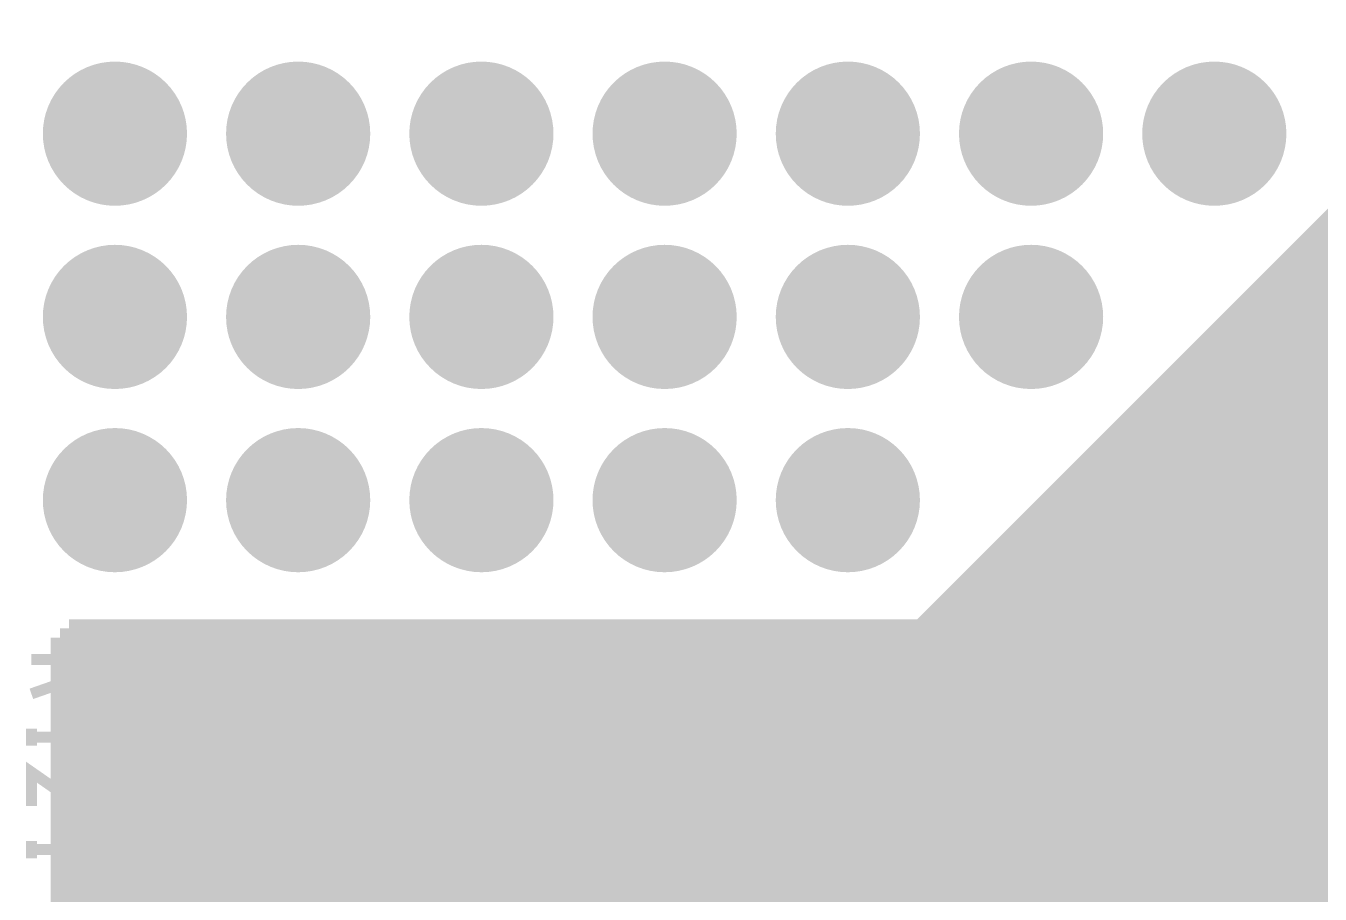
# Model space of a CAD drawing. Extents: x -11 to 221, y -93 to 178.
# Drawn here: x 90.21 to 108.15, y 134.24 to 146.27 of the extents above; entities that cross this region are included whole.
import ezdxf

# ---------------------------------------------------------------- set-up
doc = ezdxf.new("R2010")
doc.units = 0
doc.header["$MEASUREMENT"] = 0
doc.layers.get('0').update_dxf_attribs({"linetype": 'CONTINUOUS'})
for name, color, linetype in [('26-349-0_BOT', 7, 'CONTINUOUS'), ('26-349-0_DRD', 7, 'CONTINUOUS'), ('26-349-0_DRL', 2, 'CONTINUOUS'), ('26-349-0_IN1', 3, 'CONTINUOUS'), ('26-349-0_IN2', 5, 'CONTINUOUS'), ('26-349-0_SMB', 10, 'CONTINUOUS'), ('26-349-0_SMT', 14, 'CONTINUOUS'), ('26-349-0_SST', 12, 'CONTINUOUS'), ('26-349-0_TOP', 11, 'CONTINUOUS'), ('THRUHOLE_TAP', 15, 'CONTINUOUS')]:
    doc.layers.add(name, color=color, linetype=linetype)

# ---------------------------------------------------------------- blocks, each defined once
blk = doc.blocks.new('ROUND_2')
at = {"const_width": 0.99949}
blk.add_lwpolyline([(-0.499744, 0, 1), (0.499744, 0, 1)], format="xyb", close=True, dxfattribs=at)
blk = doc.blocks.new('ROUND_93')
at = {"const_width": 0.54991}
blk.add_lwpolyline([(-0.274954, 0, 1), (0.274954, 0, 1)], format="xyb", close=True, dxfattribs=at)

msp = doc.modelspace()

# ---------------------------------------------------------------- linework, layer by layer
at = {"layer": '26-349-0_DRD', "const_width": 0.254}
for points in [[(90.805, 145.415), (90.805, 144.145)], [(92.075, 145.415), (90.805, 145.415)], [(92.075, 145.415), (90.805, 144.145)], [(92.075, 144.145), (90.805, 145.415)], [(92.075, 144.145), (92.075, 145.415)], [(93.345, 145.415), (93.345, 144.145)], [(94.615, 145.415), (93.345, 145.415)], [(94.615, 145.415), (93.345, 144.145)], [(94.615, 144.145), (93.345, 145.415)], [(94.615, 144.145), (94.615, 145.415)], [(95.885, 145.415), (95.885, 144.145)], [(97.155, 145.415), (95.885, 145.415)], [(97.155, 145.415), (95.885, 144.145)], [(97.155, 144.145), (95.885, 145.415)], [(97.155, 144.145), (97.155, 145.415)], [(98.425, 145.415), (98.425, 144.145)], [(99.695, 145.415), (98.425, 145.415)], [(99.695, 145.415), (98.425, 144.145)], [(99.695, 144.145), (98.425, 145.415)], [(99.695, 144.145), (99.695, 145.415)], [(100.965, 145.415), (100.965, 144.145)], [(102.235, 145.415), (100.965, 145.415)], [(102.235, 145.415), (100.965, 144.145)], [(102.235, 144.145), (100.965, 145.415)], [(102.235, 144.145), (102.235, 145.415)], [(103.505, 145.415), (103.505, 144.145)], [(104.775, 145.415), (103.505, 145.415)], [(104.775, 145.415), (103.505, 144.145)], [(104.775, 144.145), (103.505, 145.415)], [(104.775, 144.145), (104.775, 145.415)], [(106.045, 145.415), (106.045, 144.145)], [(107.315, 145.415), (106.045, 145.415)], [(107.315, 145.415), (106.045, 144.145)], [(107.315, 144.145), (106.045, 145.415)], [(107.315, 144.145), (107.315, 145.415)], [(90.805, 144.145), (92.075, 144.145)], [(93.345, 144.145), (94.615, 144.145)], [(95.885, 144.145), (97.155, 144.145)], [(98.425, 144.145), (99.695, 144.145)], [(100.965, 144.145), (102.235, 144.145)], [(103.505, 144.145), (104.775, 144.145)], [(106.045, 144.145), (107.315, 144.145)], [(90.805, 142.875), (90.805, 141.605)], [(92.075, 142.875), (90.805, 142.875)], [(92.075, 142.875), (90.805, 141.605)], [(92.075, 141.605), (90.805, 142.875)], [(92.075, 141.605), (92.075, 142.875)], [(93.345, 142.875), (93.345, 141.605)], [(94.615, 142.875), (93.345, 142.875)], [(94.615, 142.875), (93.345, 141.605)], [(94.615, 141.605), (93.345, 142.875)], [(94.615, 141.605), (94.615, 142.875)], [(95.885, 142.875), (95.885, 141.605)], [(97.155, 142.875), (95.885, 142.875)], [(97.155, 142.875), (95.885, 141.605)], [(97.155, 141.605), (95.885, 142.875)], [(97.155, 141.605), (97.155, 142.875)], [(98.425, 142.875), (98.425, 141.605)], [(99.695, 142.875), (98.425, 142.875)], [(99.695, 142.875), (98.425, 141.605)], [(99.695, 141.605), (98.425, 142.875)], [(99.695, 141.605), (99.695, 142.875)], [(100.965, 142.875), (100.965, 141.605)], [(102.235, 142.875), (100.965, 142.875)], [(102.235, 142.875), (100.965, 141.605)], [(102.235, 141.605), (100.965, 142.875)], [(102.235, 141.605), (102.235, 142.875)], [(103.505, 142.875), (103.505, 141.605)], [(104.775, 142.875), (103.505, 142.875)], [(104.775, 142.875), (103.505, 141.605)], [(104.775, 141.605), (103.505, 142.875)], [(104.775, 141.605), (104.775, 142.875)], [(90.805, 141.605), (92.075, 141.605)], [(93.345, 141.605), (94.615, 141.605)], [(95.885, 141.605), (97.155, 141.605)], [(98.425, 141.605), (99.695, 141.605)], [(100.965, 141.605), (102.235, 141.605)], [(103.505, 141.605), (104.775, 141.605)], [(90.805, 140.335), (90.805, 139.065)], [(92.075, 140.335), (90.805, 140.335)], [(92.075, 140.335), (90.805, 139.065)], [(92.075, 139.065), (90.805, 140.335)], [(92.075, 139.065), (92.075, 140.335)], [(93.345, 140.335), (93.345, 139.065)], [(94.615, 140.335), (93.345, 140.335)], [(94.615, 140.335), (93.345, 139.065)], [(94.615, 139.065), (93.345, 140.335)], [(94.615, 139.065), (94.615, 140.335)], [(95.885, 140.335), (95.885, 139.065)], [(97.155, 140.335), (95.885, 140.335)], [(97.155, 140.335), (95.885, 139.065)], [(97.155, 139.065), (95.885, 140.335)], [(97.155, 139.065), (97.155, 140.335)], [(98.425, 140.335), (98.425, 139.065)], [(99.695, 140.335), (98.425, 140.335)], [(99.695, 140.335), (98.425, 139.065)], [(99.695, 139.065), (98.425, 140.335)], [(99.695, 139.065), (99.695, 140.335)], [(100.965, 140.335), (100.965, 139.065)], [(102.235, 140.335), (100.965, 140.335)], [(102.235, 140.335), (100.965, 139.065)], [(102.235, 139.065), (100.965, 140.335)], [(102.235, 139.065), (102.235, 140.335)], [(90.805, 139.065), (92.075, 139.065)], [(93.345, 139.065), (94.615, 139.065)], [(95.885, 139.065), (97.155, 139.065)], [(98.425, 139.065), (99.695, 139.065)], [(100.965, 139.065), (102.235, 139.065)]]:
    msp.add_lwpolyline(points, dxfattribs=at)
at = {"layer": '26-349-0_IN1', "const_width": 0.254}
for points in [[(177.292, 137.668), (90.678, 137.668), (90.678, 120.015)], [(90.9066, 137.668), (90.9066, 120.015)], [(91.1352, 137.668), (91.1352, 120.015)], [(91.3638, 137.668), (91.3638, 120.015)], [(91.5924, 137.668), (91.5924, 120.015)], [(91.821, 137.668), (91.821, 120.015)], [(92.0496, 137.668), (92.0496, 120.015)], [(92.2782, 137.668), (92.2782, 120.015)], [(92.5068, 137.668), (92.5068, 120.015)], [(92.7354, 137.668), (92.7354, 127.53848)], [(92.964, 137.668), (92.964, 127.88138)], [(93.1926, 137.668), (93.1926, 127.9906)], [(93.4212, 137.668), (93.4212, 128.00584)], [(93.6498, 137.668), (93.6498, 127.93218)], [(93.8784, 137.668), (93.8784, 127.71628)], [(94.107, 137.668), (94.107, 120.015)], [(94.3356, 137.668), (94.3356, 120.015)], [(94.5642, 137.668), (94.5642, 120.015)], [(94.7928, 137.668), (94.7928, 120.015)], [(95.0214, 137.668), (95.0214, 120.015)], [(95.25, 137.668), (95.25, 120.015)], [(95.4786, 137.668), (95.4786, 120.015)], [(95.7072, 137.668), (95.7072, 120.015)], [(95.9358, 137.668), (95.9358, 120.015)], [(96.1644, 137.668), (96.1644, 120.015)], [(96.393, 137.668), (96.393, 120.015)], [(96.6216, 137.668), (96.6216, 120.015)], [(96.8502, 137.668), (96.8502, 120.015)], [(97.0788, 137.668), (97.0788, 120.015)], [(97.3074, 137.668), (97.3074, 120.015)], [(97.536, 137.668), (97.536, 120.015)], [(97.7646, 137.668), (97.7646, 120.015)], [(97.9932, 137.668), (97.9932, 120.015)], [(98.2218, 137.668), (98.2218, 120.015)], [(98.4504, 137.668), (98.4504, 120.015)], [(98.679, 137.668), (98.679, 120.015)], [(98.9076, 137.668), (98.9076, 120.015)], [(99.1362, 137.668), (99.1362, 120.015)], [(99.3648, 137.668), (99.3648, 120.015)], [(99.5934, 137.668), (99.5934, 120.015)], [(99.822, 137.668), (99.822, 120.015)], [(100.0506, 137.668), (100.0506, 120.015)], [(100.2792, 137.668), (100.2792, 120.015)], [(100.5078, 137.668), (100.5078, 120.015)], [(100.7364, 137.668), (100.7364, 120.015)], [(100.965, 137.668), (100.965, 120.015)], [(101.1936, 137.668), (101.1936, 120.015)], [(101.4222, 137.668), (101.4222, 120.015)], [(101.6508, 137.668), (101.6508, 120.015)], [(101.8794, 137.668), (101.8794, 120.015)], [(102.108, 137.668), (102.108, 120.015)], [(102.3366, 137.668), (102.3366, 120.015)], [(102.5652, 137.668), (102.5652, 120.015)], [(102.7938, 137.668), (102.7938, 120.015)], [(103.0224, 137.668), (103.0224, 127.65786)], [(103.251, 137.668), (103.251, 127.83058)], [(103.4796, 137.668), (103.4796, 127.88392)], [(103.7082, 137.668), (103.7082, 127.8509)], [(103.9368, 137.668), (103.9368, 127.7112)], [(104.1654, 137.668), (104.1654, 120.015)], [(104.394, 137.668), (104.394, 120.015)], [(104.6226, 137.668), (104.6226, 120.015)], [(104.8512, 137.668), (104.8512, 120.015)], [(105.0798, 137.668), (105.0798, 120.015)], [(105.3084, 137.668), (105.3084, 120.015)], [(105.537, 137.668), (105.537, 120.015)], [(105.7656, 137.668), (105.7656, 120.015)], [(105.9942, 137.668), (105.9942, 120.015)], [(106.2228, 137.668), (106.2228, 120.015)], [(106.4514, 137.668), (106.4514, 120.015)], [(106.68, 137.668), (106.68, 120.015)], [(106.9086, 137.668), (106.9086, 120.015)], [(107.1372, 137.668), (107.1372, 120.015)], [(107.3658, 137.668), (107.3658, 120.015)], [(107.5944, 137.668), (107.5944, 120.015)], [(107.823, 137.668), (107.823, 120.015)], [(108.0516, 137.668), (108.0516, 120.015)], [(177.292, 137.6172), (90.678, 137.6172)], [(177.292, 137.3886), (90.678, 137.3886)], [(177.292, 137.16), (90.678, 137.16)], [(177.292, 136.9314), (90.678, 136.9314)], [(177.292, 136.7028), (90.678, 136.7028)], [(177.292, 136.4742), (90.678, 136.4742)], [(177.292, 136.2456), (90.678, 136.2456)], [(177.292, 136.017), (90.678, 136.017)], [(177.292, 135.7884), (90.678, 135.7884)], [(177.292, 135.5598), (90.678, 135.5598)], [(177.292, 135.3312), (90.678, 135.3312)], [(177.292, 135.1026), (90.678, 135.1026)], [(177.292, 134.874), (90.678, 134.874)], [(177.292, 134.6454), (90.678, 134.6454)], [(177.292, 134.4168), (90.678, 134.4168)], [(177.292, 134.1882), (90.678, 134.1882)]]:
    msp.add_lwpolyline(points, dxfattribs=at)
at = {"layer": '26-349-0_IN2', "const_width": 0.254}
for points in [[(160.147, 153.162), (117.856, 153.162), (102.616, 137.922), (90.805, 137.922)], [(108.1786, 143.4846), (108.1786, 126.7587)], [(107.95, 143.256), (107.95, 126.79172)], [(169.10812, 143.3576), (108.0516, 143.3576)], [(168.83634, 143.129), (107.823, 143.129)], [(168.67124, 142.9004), (107.5944, 142.9004)], [(107.7214, 143.0274), (107.7214, 126.7587)], [(107.4928, 142.7988), (107.4928, 126.64948)], [(107.2642, 142.5702), (107.2642, 126.41072)], [(168.5671, 142.6718), (107.3658, 142.6718)], [(107.0356, 142.3416), (107.0356, 120.269)], [(168.51376, 142.4432), (107.1372, 142.4432)], [(168.50106, 142.2146), (106.9086, 142.2146)], [(168.529, 141.986), (106.68, 141.986)], [(106.807, 142.113), (106.807, 120.269)], [(106.5784, 141.8844), (106.5784, 120.269)], [(106.3498, 141.6558), (106.3498, 120.269)], [(168.60266, 141.7574), (106.4514, 141.7574)], [(168.72712, 141.5288), (106.2228, 141.5288)], [(168.92524, 141.3002), (105.9942, 141.3002)], [(106.1212, 141.4272), (106.1212, 127.63754)], [(169.2783, 141.0716), (105.7656, 141.0716)], [(105.8926, 141.1986), (105.8926, 127.9017)], [(105.664, 140.97), (105.664, 128.02108)], [(105.4354, 140.7414), (105.4354, 128.06172)], [(169.08526, 140.843), (105.537, 140.843)], [(168.8211, 140.6144), (105.3084, 140.6144)], [(168.66108, 140.3858), (105.0798, 140.3858)], [(105.2068, 140.5128), (105.2068, 128.03632)], [(104.9782, 140.2842), (104.9782, 127.93726)], [(104.7496, 140.0556), (104.7496, 127.71882)], [(168.56202, 140.1572), (104.8512, 140.1572)], [(104.521, 139.827), (104.521, 120.269)], [(168.51122, 139.9286), (104.6226, 139.9286)], [(168.50106, 139.7), (104.394, 139.7)], [(168.53408, 139.4714), (104.1654, 139.4714)], [(104.2924, 139.5984), (104.2924, 120.269)], [(104.0638, 139.3698), (104.0638, 120.269)], [(103.8352, 139.1412), (103.8352, 120.269)], [(168.60774, 139.2428), (103.9368, 139.2428)], [(168.73728, 139.0142), (103.7082, 139.0142)], [(168.94302, 138.7856), (103.4796, 138.7856)], [(103.6066, 138.9126), (103.6066, 120.269)], [(103.378, 138.684), (103.378, 120.269)], [(103.1494, 138.4554), (103.1494, 120.269)], [(169.3164, 138.557), (103.251, 138.557)], [(102.9208, 138.2268), (102.9208, 120.269)], [(174.244, 138.3284), (103.0224, 138.3284)], [(174.244, 138.0998), (102.7938, 138.0998)], [(90.805, 137.922), (90.805, 126.53772)], [(174.244, 137.8712), (90.805, 137.8712)], [(91.0336, 137.922), (91.0336, 126.5047)], [(91.2622, 137.922), (91.2622, 126.39548)], [(91.4908, 137.922), (91.4908, 126.15672)], [(91.7194, 137.922), (91.7194, 120.269)], [(91.948, 137.922), (91.948, 120.269)], [(92.1766, 137.922), (92.1766, 120.269)], [(92.4052, 137.922), (92.4052, 120.269)], [(92.6338, 137.922), (92.6338, 120.269)], [(92.8624, 137.922), (92.8624, 120.269)], [(93.091, 137.922), (93.091, 120.269)], [(93.3196, 137.922), (93.3196, 120.269)], [(93.5482, 137.922), (93.5482, 120.269)], [(93.7768, 137.922), (93.7768, 120.269)], [(94.0054, 137.922), (94.0054, 120.269)], [(94.234, 137.922), (94.234, 120.269)], [(94.4626, 137.922), (94.4626, 127.56134)], [(94.6912, 137.922), (94.6912, 127.96266)], [(94.9198, 137.922), (94.9198, 128.1176)], [(95.1484, 137.922), (95.1484, 128.1811)], [(95.377, 137.922), (95.377, 128.17856)], [(95.6056, 137.922), (95.6056, 128.1049)], [(95.8342, 137.922), (95.8342, 127.93726)], [(96.0628, 137.922), (96.0628, 120.269)], [(96.2914, 137.922), (96.2914, 120.269)], [(96.52, 137.922), (96.52, 120.269)], [(96.7486, 137.922), (96.7486, 120.269)], [(96.9772, 137.922), (96.9772, 120.269)], [(97.2058, 137.922), (97.2058, 126.41326)], [(97.4344, 137.922), (97.4344, 126.5809)], [(97.663, 137.922), (97.663, 126.65456)], [(97.8916, 137.922), (97.8916, 126.6571)], [(98.1202, 137.922), (98.1202, 126.5936)], [(98.3488, 137.922), (98.3488, 126.43866)], [(98.5774, 137.922), (98.5774, 126.03734)], [(98.806, 137.922), (98.806, 120.269)], [(99.0346, 137.922), (99.0346, 120.269)], [(99.2632, 137.922), (99.2632, 120.269)], [(99.4918, 137.922), (99.4918, 120.269)], [(99.7204, 137.922), (99.7204, 120.269)], [(99.949, 137.922), (99.949, 120.269)], [(100.1776, 137.922), (100.1776, 126.03734)], [(100.4062, 137.922), (100.4062, 126.43866)], [(100.6348, 137.922), (100.6348, 126.5936)], [(100.8634, 137.922), (100.8634, 126.6571)], [(101.092, 137.922), (101.092, 126.65456)], [(101.3206, 137.922), (101.3206, 126.5809)], [(101.5492, 137.922), (101.5492, 126.41326)], [(101.7778, 137.922), (101.7778, 120.269)], [(102.0064, 137.922), (102.0064, 120.269)], [(102.235, 137.922), (102.235, 120.269)], [(102.4636, 137.922), (102.4636, 120.269)], [(102.6922, 137.9982), (102.6922, 120.269)], [(174.244, 137.6426), (90.805, 137.6426)], [(174.244, 137.414), (90.805, 137.414)], [(174.244, 137.1854), (90.805, 137.1854)], [(174.244, 136.9568), (90.805, 136.9568)], [(174.244, 136.7282), (90.805, 136.7282)], [(174.244, 136.4996), (90.805, 136.4996)], [(174.244, 136.271), (90.805, 136.271)], [(174.244, 136.0424), (90.805, 136.0424)], [(174.244, 135.8138), (90.805, 135.8138)], [(174.244, 135.5852), (90.805, 135.5852)], [(174.244, 135.3566), (90.805, 135.3566)], [(174.244, 135.128), (90.805, 135.128)], [(174.244, 134.8994), (90.805, 134.8994)], [(174.244, 134.6708), (90.805, 134.6708)], [(174.244, 134.4422), (90.805, 134.4422)], [(174.244, 134.2136), (90.805, 134.2136)]]:
    msp.add_lwpolyline(points, dxfattribs=at)
at = {"layer": '26-349-0_SST', "const_width": 0.1524}
for points in [[(100.94976, 137.7442), (100.94976, 137.3886), (101.11994, 137.26922), (101.29012, 137.26922), (101.45776, 137.3886), (101.45776, 137.7442), (100.44176, 137.7442)], [(90.78976, 137.4902), (90.78976, 137.1346), (90.95994, 137.01522), (91.13012, 137.01522), (91.29776, 137.1346), (91.29776, 137.4902), (90.28176, 137.4902)], [(100.94976, 137.44702), (100.44176, 137.26922)], [(90.78976, 137.19302), (90.28176, 137.01522)], [(100.44176, 136.5504), (100.44176, 136.78662)], [(100.44176, 136.66724), (101.45776, 136.66724), (101.29012, 136.78662)], [(90.28176, 136.2964), (90.28176, 136.53262)], [(90.28176, 136.41324), (91.29776, 136.41324), (91.13012, 136.53262)], [(100.44176, 135.7122), (100.44176, 136.18464), (101.11994, 135.7122), (101.29012, 135.7122), (101.45776, 135.77062), (101.45776, 136.12622), (101.29012, 136.18464)], [(90.28176, 135.4582), (90.28176, 135.93064), (90.95994, 135.4582), (91.13012, 135.4582), (91.29776, 135.51662), (91.29776, 135.87222), (91.13012, 135.93064)], [(100.94976, 134.93242), (100.94976, 135.28802), (101.11994, 135.34644), (101.29012, 135.34644), (101.45776, 135.28802), (101.45776, 134.93242), (101.29012, 134.874), (101.11994, 134.874), (100.44176, 135.11022)], [(90.28176, 134.73684), (90.28176, 134.9756)], [(90.28176, 134.85622), (91.29776, 134.85622), (91.13012, 134.9756)]]:
    msp.add_lwpolyline(points, dxfattribs=at)
at = {"layer": '26-349-0_TOP', "const_width": 0.381}
for points in [[(170.02506, 159.97936), (169.6212, 159.97936), (160.655, 151.003), (119.38, 151.003), (103.124, 134.747), (99.695, 134.747), (94.361, 129.413), (94.361, 124.841), (93.98, 124.46), (93.345, 124.46), (93.345, 124.3838)], [(172.52442, 159.97936), (171.29506, 158.75), (169.291, 158.75), (160.909, 150.368), (119.634, 150.368), (103.378, 134.112), (99.949, 134.112), (96.393, 130.556), (96.393, 125.349), (95.4278, 124.3838), (95.25, 124.3838)], [(103.505, 124.3838), (103.9368, 124.3838), (104.521, 124.968), (104.521, 134.366), (119.888, 149.733), (161.798, 149.733), (169.164, 157.099), (169.64406, 157.099), (170.02506, 157.48)], [(172.52442, 157.48), (172.52442, 157.41142), (171.323, 156.21), (169.291, 156.21), (162.179, 149.098), (120.142, 149.098), (106.426, 135.382), (106.426, 124.7648), (106.045, 124.3838), (106.045, 121.285)]]:
    msp.add_lwpolyline(points, dxfattribs=at)

# ---------------------------------------------------------------- block references
at = {"layer": '26-349-0_BOT'}
for p in [(91.44, 144.78), (93.98, 144.78), (96.52, 144.78), (99.06, 144.78), (101.6, 144.78), (104.14, 144.78), (106.68, 144.78), (91.44, 142.24), (93.98, 142.24), (96.52, 142.24), (99.06, 142.24), (101.6, 142.24), (104.14, 142.24), (91.44, 139.7), (93.98, 139.7), (96.52, 139.7), (99.06, 139.7), (101.6, 139.7)]:
    msp.add_blockref('ROUND_2', p, dxfattribs=at)
at = {"layer": '26-349-0_DRL'}
for p in [(91.44, 144.78), (93.98, 144.78), (96.52, 144.78), (99.06, 144.78), (101.6, 144.78), (104.14, 144.78), (106.68, 144.78), (91.44, 142.24), (93.98, 142.24), (96.52, 142.24), (99.06, 142.24), (101.6, 142.24), (104.14, 142.24), (91.44, 139.7), (93.98, 139.7), (96.52, 139.7), (99.06, 139.7), (101.6, 139.7)]:
    msp.add_blockref('ROUND_93', p, dxfattribs=at)
at = {"layer": '26-349-0_IN1'}
for p in [(91.44, 144.78), (93.98, 144.78), (96.52, 144.78), (99.06, 144.78), (101.6, 144.78), (104.14, 144.78), (106.68, 144.78), (91.44, 142.24), (93.98, 142.24), (96.52, 142.24), (99.06, 142.24), (101.6, 142.24), (104.14, 142.24), (91.44, 139.7), (93.98, 139.7), (96.52, 139.7), (99.06, 139.7), (101.6, 139.7)]:
    msp.add_blockref('ROUND_2', p, dxfattribs=at)
at = {"layer": '26-349-0_IN2'}
for p in [(91.44, 144.78), (93.98, 144.78), (96.52, 144.78), (99.06, 144.78), (101.6, 144.78), (104.14, 144.78), (106.68, 144.78), (91.44, 142.24), (93.98, 142.24), (96.52, 142.24), (99.06, 142.24), (101.6, 142.24), (104.14, 142.24), (91.44, 139.7), (93.98, 139.7), (96.52, 139.7), (99.06, 139.7), (101.6, 139.7)]:
    msp.add_blockref('ROUND_2', p, dxfattribs=at)
at = {"layer": '26-349-0_SMB'}
for p in [(91.44, 144.78), (93.98, 144.78), (96.52, 144.78), (99.06, 144.78), (101.6, 144.78), (104.14, 144.78), (106.68, 144.78), (91.44, 142.24), (93.98, 142.24), (96.52, 142.24), (99.06, 142.24), (101.6, 142.24), (104.14, 142.24), (91.44, 139.7), (93.98, 139.7), (96.52, 139.7), (99.06, 139.7), (101.6, 139.7)]:
    msp.add_blockref('ROUND_2', p, dxfattribs=at)
at = {"layer": '26-349-0_SMT'}
for p in [(91.44, 144.78), (93.98, 144.78), (96.52, 144.78), (99.06, 144.78), (101.6, 144.78), (104.14, 144.78), (106.68, 144.78), (91.44, 142.24), (93.98, 142.24), (96.52, 142.24), (99.06, 142.24), (101.6, 142.24), (104.14, 142.24), (91.44, 139.7), (93.98, 139.7), (96.52, 139.7), (99.06, 139.7), (101.6, 139.7)]:
    msp.add_blockref('ROUND_2', p, dxfattribs=at)
at = {"layer": '26-349-0_TOP'}
for p in [(91.44, 144.78), (93.98, 144.78), (96.52, 144.78), (99.06, 144.78), (101.6, 144.78), (104.14, 144.78), (106.68, 144.78), (91.44, 142.24), (93.98, 142.24), (96.52, 142.24), (99.06, 142.24), (101.6, 142.24), (104.14, 142.24), (91.44, 139.7), (93.98, 139.7), (96.52, 139.7), (99.06, 139.7), (101.6, 139.7)]:
    msp.add_blockref('ROUND_2', p, dxfattribs=at)
at = {"layer": 'THRUHOLE_TAP'}
for p in [(91.44, 144.78), (93.98, 144.78), (96.52, 144.78), (99.06, 144.78), (101.6, 144.78), (104.14, 144.78), (106.68, 144.78), (91.44, 142.24), (93.98, 142.24), (96.52, 142.24), (99.06, 142.24), (101.6, 142.24), (104.14, 142.24), (91.44, 139.7), (93.98, 139.7), (96.52, 139.7), (99.06, 139.7), (101.6, 139.7)]:
    msp.add_blockref('ROUND_93', p, dxfattribs=at)

doc.saveas('drawing.dxf')
